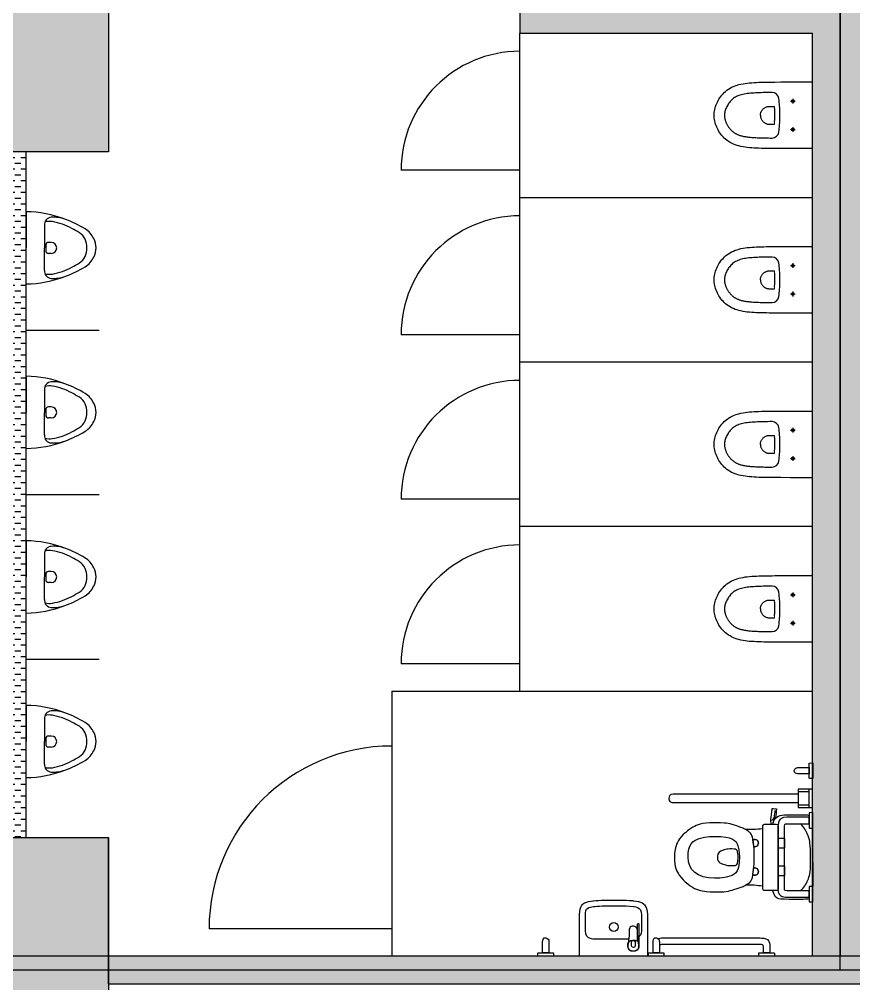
# Model space of a CAD drawing. Header units: centimetres. Extents: x 28733 to 98303, y -2883 to 8555.
# Drawn here: x 51711 to 52167, y 2484 to 3011 of the extents above; entities that cross this region are included whole.
import ezdxf

# ---------------------------------------------------------------- set-up
doc = ezdxf.new("R2010")
doc.units = ezdxf.units.CM
doc.header["$LTSCALE"] = 100
for name, color, linetype in [('A-AREA', 102, 'Continuous'), ('A-FLOR-FIXT', 146, 'Continuous'), ('A-FLOR-TPTN', 8, 'Continuous'), ('A-WALL', 134, 'Continuous'), ('A-WALL-HTCH', 8, 'Continuous'), ('S-CONC', 5, 'Continuous'), ('S-HTCH', 8, 'Continuous')]:
    doc.layers.add(name, color=color, linetype=linetype)
pattern_1 = [(0, (47244.2896, 54361.0323), (3.175, 3.175), [3.175, -3.175])]

# ---------------------------------------------------------------- blocks, each defined once
blk = doc.blocks.new('KLOZET')
at = {"linetype": 'Continuous'}
for p, q in [((-6.44, 52.46), (-5.63, 52.79)), ((-5.63, 52.79), (-4.81, 53.09)), ((-4.81, 53.09), (-3.99, 53.34)), ((-3.99, 53.34), (-3.16, 53.55)), ((-3.16, 53.55), (-2.34, 53.71)), ((-2.34, 53.71), (-1.51, 53.83)), ((-1.51, 53.83), (-0.69, 53.89)), ((-0.69, 53.89), (0, 53.91)), ((0, 53.91), (0.69, 53.89)), ((0.69, 53.89), (1.51, 53.83)), ((1.51, 53.83), (2.34, 53.71)), ((2.34, 53.71), (3.16, 53.55)), ((3.16, 53.55), (3.99, 53.34)), ((3.99, 53.34), (4.81, 53.09)), ((4.81, 53.09), (5.63, 52.79)), ((5.63, 52.79), (6.44, 52.46)), ((-13.69, 46.84), (-13.07, 47.6)), ((-13.07, 47.6), (-12.43, 48.31)), ((-12.43, 48.31), (-11.75, 48.97)), ((-11.75, 48.97), (-11.04, 49.6)), ((-11.04, 49.6), (-10.31, 50.18)), ((-10.31, 50.18), (-9.56, 50.72)), ((-9.56, 50.72), (-8.8, 51.22)), ((-8.8, 51.22), (-8.02, 51.67)), ((-8.02, 51.67), (-7.24, 52.08)), ((-7.24, 52.08), (-6.44, 52.46)), ((-3.28, 47.59), (-3.6, 47.47)), ((-2.97, 47.7), (-3.28, 47.59)), ((-2.65, 47.8), (-2.97, 47.7)), ((-2.35, 47.89), (-2.65, 47.8)), ((-2.06, 47.96), (-2.35, 47.89)), ((-1.77, 48.03), (-2.06, 47.96)), ((-1.5, 48.08), (-1.77, 48.03)), ((-1.23, 48.13), (-1.5, 48.08)), ((-0.97, 48.16), (-1.23, 48.13)), ((-0.71, 48.19), (-0.97, 48.16)), ((-0.47, 48.21), (-0.71, 48.19)), ((-0.23, 48.22), (-0.47, 48.21)), ((0, 48.22), (-0.23, 48.22)), ((0.5, 48.21), (0, 48.22)), ((1.01, 48.16), (0.5, 48.21)), ((1.53, 48.07), (1.01, 48.16)), ((2.07, 47.96), (1.53, 48.07)), ((2.62, 47.81), (2.07, 47.96)), ((3.18, 47.63), (2.62, 47.81)), ((3.74, 47.42), (3.18, 47.63)), ((6.44, 52.46), (7.24, 52.08)), ((7.24, 52.08), (8.02, 51.67)), ((8.02, 51.67), (8.8, 51.22)), ((8.8, 51.22), (9.56, 50.72)), ((9.56, 50.72), (10.31, 50.18)), ((10.31, 50.18), (11.04, 49.6)), ((11.04, 49.6), (11.75, 48.97)), ((11.75, 48.97), (12.43, 48.31)), ((12.43, 48.31), (13.07, 47.6)), ((13.07, 47.6), (13.69, 46.84)), ((-16.49, 41.34), (-16.14, 42.36)), ((-16.14, 42.36), (-15.75, 43.34)), ((-15.75, 43.34), (-15.3, 44.28)), ((-15.3, 44.28), (-14.81, 45.18)), ((-14.81, 45.18), (-14.27, 46.03)), ((-14.27, 46.03), (-13.69, 46.84)), ((-9.93, 42.23), (-10.08, 41.96)), ((-9.77, 42.49), (-9.93, 42.23)), ((-9.61, 42.75), (-9.77, 42.49)), ((-9.44, 43), (-9.61, 42.75)), ((-9.26, 43.24), (-9.44, 43)), ((-9.08, 43.48), (-9.26, 43.24)), ((-8.88, 43.72), (-9.08, 43.48)), ((-8.68, 43.96), (-8.88, 43.72)), ((-8.47, 44.19), (-8.68, 43.96)), ((-8.25, 44.43), (-8.47, 44.19)), ((-8.02, 44.66), (-8.25, 44.43)), ((-7.78, 44.88), (-8.02, 44.66)), ((-7.53, 45.11), (-7.78, 44.88)), ((-7.26, 45.33), (-7.53, 45.11)), ((-6.99, 45.54), (-7.26, 45.33)), ((-6.71, 45.76), (-6.99, 45.54)), ((-6.42, 45.96), (-6.71, 45.76)), ((-6.13, 46.16), (-6.42, 45.96)), ((-5.82, 46.36), (-6.13, 46.16)), ((-5.51, 46.54), (-5.82, 46.36)), ((-5.2, 46.72), (-5.51, 46.54)), ((-4.89, 46.89), (-5.2, 46.72)), ((-4.57, 47.05), (-4.89, 46.89)), ((-4.25, 47.2), (-4.57, 47.05)), ((-3.93, 47.34), (-4.25, 47.2)), ((-3.6, 47.47), (-3.93, 47.34)), ((4.31, 47.17), (3.74, 47.42)), ((4.87, 46.9), (4.31, 47.17)), ((5.42, 46.6), (4.87, 46.9)), ((5.96, 46.27), (5.42, 46.6)), ((6.49, 45.92), (5.96, 46.27)), ((7.01, 45.53), (6.49, 45.92)), ((7.51, 45.12), (7.01, 45.53)), ((7.99, 44.68), (7.51, 45.12)), ((8.44, 44.22), (7.99, 44.68)), ((8.87, 43.74), (8.44, 44.22)), ((9.27, 43.23), (8.87, 43.74)), ((9.64, 42.7), (9.27, 43.23)), ((9.98, 42.14), (9.64, 42.7)), ((13.69, 46.84), (14.27, 46.03)), ((14.27, 46.03), (14.81, 45.18)), ((14.81, 45.18), (15.3, 44.28)), ((15.3, 44.28), (15.75, 43.34)), ((15.75, 43.34), (16.14, 42.36)), ((16.14, 42.36), (16.49, 41.34)), ((-17.46, 36.91), (-17.27, 38.06)), ((-17.27, 38.06), (-17.05, 39.19)), ((-17.05, 39.19), (-16.79, 40.28)), ((-16.79, 40.28), (-16.49, 41.34)), ((-11.61, 37.25), (-11.69, 36.75)), ((-11.52, 37.73), (-11.61, 37.25)), ((-11.42, 38.19), (-11.52, 37.73)), ((-11.32, 38.62), (-11.42, 38.19)), ((-11.22, 39.04), (-11.32, 38.62)), ((-11.11, 39.43), (-11.22, 39.04)), ((-10.99, 39.8), (-11.11, 39.43)), ((-10.87, 40.16), (-10.99, 39.8)), ((-10.75, 40.49), (-10.87, 40.16)), ((-10.63, 40.81), (-10.75, 40.49)), ((-10.5, 41.11), (-10.63, 40.81)), ((-10.36, 41.4), (-10.5, 41.11)), ((-10.22, 41.69), (-10.36, 41.4)), ((-10.08, 41.96), (-10.22, 41.69)), ((10.29, 41.55), (9.98, 42.14)), ((10.57, 40.94), (10.29, 41.55)), ((10.82, 40.29), (10.57, 40.94)), ((11.05, 39.61), (10.82, 40.29)), ((11.25, 38.9), (11.05, 39.61)), ((11.43, 38.16), (11.25, 38.9)), ((11.58, 37.39), (11.43, 38.16)), ((11.72, 36.58), (11.58, 37.39)), ((16.49, 41.34), (16.79, 40.28)), ((16.79, 40.28), (17.05, 39.19)), ((17.05, 39.19), (17.27, 38.06)), ((17.27, 38.06), (17.46, 36.91)), ((-17.98, 30.7), (-17.91, 32)), ((-17.91, 32), (-17.83, 33.28)), ((-17.83, 33.28), (-17.73, 34.52)), ((-17.73, 34.52), (-17.61, 35.73)), ((-17.61, 35.73), (-17.46, 36.91)), ((-12.19, 31.86), (-12.23, 31.13)), ((-12.14, 32.56), (-12.19, 31.86)), ((-12.09, 33.24), (-12.14, 32.56)), ((-12.04, 33.89), (-12.09, 33.24)), ((-11.98, 34.51), (-12.04, 33.89)), ((-11.92, 35.1), (-11.98, 34.51)), ((-11.85, 35.68), (-11.92, 35.1)), ((-11.77, 36.22), (-11.85, 35.68)), ((-11.69, 36.75), (-11.77, 36.22)), ((11.84, 35.74), (11.72, 36.58)), ((11.94, 34.87), (11.84, 35.74)), ((12.03, 33.98), (11.94, 34.87)), ((12.11, 33.06), (12.03, 33.98)), ((12.17, 32.12), (12.11, 33.06)), ((12.23, 31.16), (12.17, 32.12)), ((17.46, 36.91), (17.61, 35.73)), ((17.61, 35.73), (17.73, 34.52)), ((17.73, 34.52), (17.83, 33.28)), ((17.83, 33.28), (17.91, 32)), ((17.91, 32), (17.98, 30.7)), ((-18.14, 25.17), (-18.11, 26.6)), ((-18.11, 26.6), (-18.08, 28)), ((-18.08, 28), (-18.03, 29.37)), ((-18.03, 29.37), (-17.98, 30.7)), ((-12.37, 27.04), (-12.39, 26.14)), ((-12.35, 27.92), (-12.37, 27.04)), ((-12.32, 28.77), (-12.35, 27.92)), ((-12.29, 29.59), (-12.32, 28.77)), ((-12.26, 30.38), (-12.29, 29.59)), ((-12.23, 31.13), (-12.26, 30.38)), ((-3.95, 26.5), (-4.13, 26.23)), ((-3.75, 26.76), (-3.95, 26.5)), ((-3.54, 27), (-3.75, 26.76)), ((-3.31, 27.23), (-3.54, 27)), ((-3.06, 27.44), (-3.31, 27.23)), ((-2.8, 27.64), (-3.06, 27.44)), ((-2.52, 27.82), (-2.8, 27.64)), ((-2.23, 27.98), (-2.52, 27.82)), ((-1.93, 28.12), (-2.23, 27.98)), ((-1.63, 28.24), (-1.93, 28.12)), ((-1.31, 28.35), (-1.63, 28.24)), ((-0.99, 28.42), (-1.31, 28.35)), ((-0.66, 28.48), (-0.99, 28.42)), ((-0.33, 28.51), (-0.66, 28.48)), ((0, 28.52), (-0.33, 28.51)), ((0, 28.52), (0.33, 28.51)), ((0.33, 28.51), (0.66, 28.48)), ((0.66, 28.48), (0.99, 28.42)), ((0.99, 28.42), (1.31, 28.34)), ((1.31, 28.34), (1.63, 28.24)), ((1.63, 28.24), (1.94, 28.12)), ((1.94, 28.12), (2.24, 27.98)), ((2.24, 27.98), (2.53, 27.82)), ((2.53, 27.82), (2.8, 27.64)), ((2.8, 27.64), (3.07, 27.44)), ((3.07, 27.44), (3.31, 27.22)), ((3.31, 27.22), (3.55, 26.99)), ((3.55, 26.99), (3.76, 26.75)), ((3.76, 26.75), (3.96, 26.49)), ((3.96, 26.49), (4.14, 26.21)), ((12.27, 30.19), (12.23, 31.16)), ((12.31, 29.17), (12.27, 30.19)), ((12.34, 28.11), (12.31, 29.17)), ((12.37, 27.02), (12.34, 28.11)), ((12.39, 25.87), (12.37, 27.02)), ((17.98, 30.7), (18.03, 29.37)), ((18.03, 29.37), (18.08, 28)), ((18.08, 28), (18.11, 26.6)), ((18.11, 26.6), (18.14, 25.17)), ((-18.19, 20.63), (-18.17, 22.18)), ((-18.17, 22.18), (-18.16, 23.7)), ((-18.16, 23.7), (-18.14, 25.17)), ((-12.43, 23.21), (-12.44, 22.17)), ((-12.42, 24.22), (-12.43, 23.21)), ((-12.4, 25.19), (-12.42, 24.22)), ((-12.39, 26.14), (-12.4, 25.19)), ((-4.86, 23.9), (-4.87, 23.51)), ((-4.87, 23.51), (-4.85, 20.77)), ((-4.83, 24.28), (-4.86, 23.9)), ((-4.77, 24.65), (-4.83, 24.28)), ((-4.68, 24.99), (-4.77, 24.65)), ((-4.57, 25.33), (-4.68, 24.99)), ((-4.44, 25.64), (-4.57, 25.33)), ((-4.3, 25.94), (-4.44, 25.64)), ((-4.13, 26.23), (-4.3, 25.94)), ((4.14, 26.21), (4.31, 25.92)), ((4.31, 25.92), (4.45, 25.62)), ((4.45, 25.62), (4.58, 25.3)), ((4.58, 25.3), (4.69, 24.97)), ((4.69, 24.97), (4.77, 24.62)), ((4.77, 24.62), (4.83, 24.26)), ((4.83, 24.26), (4.86, 23.88)), ((4.87, 23.49), (4.85, 20.77)), ((4.86, 23.88), (4.87, 23.49)), ((12.41, 24.68), (12.39, 25.87)), ((12.43, 23.45), (12.41, 24.68)), ((12.44, 22.17), (12.43, 23.45)), ((18.14, 25.17), (18.16, 23.7)), ((18.16, 23.7), (18.17, 22.18)), ((18.17, 22.18), (18.19, 20.63)), ((-18.23, 12.14), (-18.21, 17.38)), ((-18.21, 17.38), (-18.19, 20.63)), ((-9.17, 18.44), (-8.15, 18.32)), ((-8.15, 18.32), (-7.14, 18.22)), ((-7.14, 18.22), (-6.12, 18.13)), ((-6.12, 18.13), (-5.1, 18.05)), ((-5.1, 18.05), (-4.08, 17.99)), ((-4.08, 17.99), (-3.06, 17.94)), ((-3.85, 20.77), (-2.1, 20.76)), ((-3.06, 17.94), (-2.04, 17.9)), ((-2.1, 20.76), (-0.41, 20.76)), ((-2.04, 17.9), (-1.02, 17.88)), ((-1.02, 17.88), (0, 17.88)), ((-0.41, 20.76), (1.67, 20.76)), ((0, 17.88), (1.02, 17.88)), ((1.02, 17.88), (2.04, 17.9)), ((1.67, 20.76), (3.41, 20.76)), ((2.04, 17.9), (3.06, 17.94)), ((3.06, 17.94), (4.08, 17.99)), ((3.41, 20.76), (3.85, 20.77)), ((4.08, 17.99), (5.1, 18.05)), ((5.1, 18.05), (6.12, 18.13)), ((6.12, 18.13), (7.14, 18.22)), ((7.14, 18.22), (8.15, 18.32)), ((8.15, 18.32), (9.17, 18.44)), ((18.19, 20.63), (18.21, 17.38)), ((18.21, 17.38), (18.22, 13.94)), ((-18.25, 0), (-18.23, 12.14)), ((18.22, 13.94), (18.25, 0)), ((-18.25, 0), (18.25, 0))]:
    blk.add_line(p, q, dxfattribs=at)
at = {"lineweight": 0}
for p, q in [((-3.85, 20.77), (-4.85, 20.77)), ((3.85, 20.77), (4.85, 20.77))]:
    blk.add_line(p, q, dxfattribs=at)
at = {"ltscale": 3}
for p, q in [((-6.47, 10.9), (-9.03, 10.9)), ((-7.75, 12.18), (-7.75, 9.62)), ((9.03, 10.9), (6.47, 10.9)), ((7.75, 12.18), (7.75, 9.62))]:
    blk.add_line(p, q, dxfattribs=at)
at = {"linetype": 'Continuous'}
for centre in [(-7.75, 10.9), (7.75, 10.9)]:
    blk.add_circle(centre, 0.75, dxfattribs=at)
for centre, start, end in [((-8.71, 22.13), 179.5021, 262.9898), ((8.71, 22.13), 277.0095, 0.5028)]:
    blk.add_arc(centre, 3.72, start, end, dxfattribs=at)
blk = doc.blocks.new('pisuvar')
at = {"layer": 'A-FLOR-FIXT'}
for p, q in [((0, 19.75), (0, 0)), ((10.01, 12.33), (10.01, 0)), ((0, -19.75), (0, 0)), ((10.01, -12.33), (10.01, 0)), ((10.7, 1.47), (10.7, -1.53)), ((13.7, 2.97), (12.2, 2.97)), ((13.7, -3.03), (12.2, -3.03))]:
    blk.add_line(p, q, dxfattribs=at)
for centre, radius, start, end in [((-0.68, -40.45), 60.21, 68.7376, 89.3515), ((13.93, 12.77), 3.94, 93.4154, 186.4444), ((14.92, -1.56), 18.31, 70.0984, 93.8499), ((12.71, 6.52), 7.98, 78.422, 107.3363), ((8.41, -19.62), 34.47, 61.3476, 80.144), ((1.5, -39.59), 58.64, 58.3409, 70.4152), ((-4.81, -47.23), 65.06, 58.5786, 62.7878), ((24.01, 0.74), 9.11, 355.3696, 55.9725), ((26, 0.13), 11.97, 24.1864, 58.3669), ((12.2, 1.47), 1.5, 90, 180), ((13.7, -0.03), 3, 270, 90), ((24.01, -0.74), 9.11, 304.0275, 4.6304), ((27.69, 0), 10.51, 331.3789, 28.6211), ((12.2, -1.53), 1.5, 180, 270), ((26, -0.13), 11.97, 301.6331, 335.8136), ((1.5, 39.59), 58.64, 289.5848, 301.6591), ((-4.81, 47.23), 65.06, 297.2122, 301.4214), ((-0.68, 40.45), 60.21, 270.6485, 291.2624), ((13.93, -12.77), 3.94, 173.5556, 266.5846), ((12.71, -6.52), 7.98, 252.6637, 281.578), ((14.92, 1.56), 18.31, 266.1501, 289.9016), ((8.41, 19.62), 34.47, 279.856, 298.6524)]:
    blk.add_arc(centre, radius, start, end, dxfattribs=at)

msp = doc.modelspace()

# ---------------------------------------------------------------- hatches: boundary and pattern name
at = {"layer": 'A-WALL-HTCH'}
h = msp.add_hatch(dxfattribs=at)
h.set_pattern_fill('DASH', color=256)
h.set_pattern_definition(pattern_1)
h.paths.add_polyline_path([(52174.48, 3003.59), (52334.48, 3003.59), (52334.48, 3018.59), (52174.48, 3018.59), (52174.48, 3268.59), (52339.48, 3268.59), (52339.48, 3283.59), (51979.48, 3283.59), (51979.48, 3268.59), (52144.48, 3268.59), (52144.48, 3018.59), (51984.48, 3018.59), (51984.48, 3003.59), (52144.48, 3003.59), (52144.48, 2498.59), (52174.48, 2498.59)])
h = msp.add_hatch(dxfattribs=at)
h.set_pattern_fill('DASH', color=256)
h.set_pattern_definition(pattern_1)
h.paths.add_polyline_path([(51714.48, 2938.59), (51699.48, 2938.59), (51699.48, 2563.59), (51714.48, 2563.59)])
h = msp.add_hatch(dxfattribs=at)
h.set_pattern_fill('DASH', color=256)
h.set_pattern_definition(pattern_1)
edge = h.paths.add_edge_path()
edge.add_spline(control_points=[(52302.01, 2498.59), (52302.01, 2498.59), (52302.01, 2498.59), (52302.01, 2498.59)], knot_values=[0.399984, 0.399984, 0.399984, 0.399984, 0.4, 0.4, 0.4, 0.4], degree=3, periodic=0)
edge.add_spline(control_points=[(52302.01, 2498.59), (52302.01, 2498.59), (52302.01, 2498.59), (52283.39, 2498.59), (52283.39, 2498.59)], knot_values=[0.4, 0.4, 0.4, 0.4, 0.45, 0.5, 0.5, 0.5, 0.5], degree=3, periodic=0)
edge.add_spline(control_points=[(52283.39, 2498.59), (52283.39, 2498.59), (52283.39, 2498.59), (52264.76, 2498.59), (52264.76, 2498.59), (52264.76, 2498.59), (52264.76, 2498.59), (52264.76, 2498.59)], knot_values=[0.500001, 0.500001, 0.500001, 0.500001, 0.55, 0.6, 0.6, 0.6, 0.601286, 0.601286, 0.601286, 0.601286], degree=3, periodic=0)
edge.add_line((52267.06, 2498.59), (52203.83, 2498.59))
edge.add_spline(control_points=[(52195.42, 2498.59), (52195.42, 2498.58), (52195.42, 2498.57), (52195.42, 2498.57), (52195.42, 2498.57), (52203.83, 2498.57), (52203.83, 2498.57), (52203.83, 2498.57), (52203.83, 2498.57), (52203.83, 2500.32), (52203.83, 2500.32), (52203.83, 2500.32)], knot_values=[0.66667, 0.66667, 0.66667, 0.66667, 0.678686, 0.678686, 0.678686, 0.762019, 0.845353, 0.845353, 0.845353, 0.928686, 1.012016, 1.012016, 1.012016, 1.012016], degree=3, periodic=0)
edge.add_line((52198.16, 2498.57), (52121.28, 2498.57))
edge.add_spline(control_points=[(52123.54, 2498.59), (52123.54, 2498.58), (52123.54, 2498.57), (52123.54, 2498.57), (52123.54, 2498.57), (52115.12, 2498.57), (52115.12, 2498.57), (52115.12, 2498.57), (52115.12, 2498.57), (52115.12, 2500.32), (52115.12, 2500.32), (52115.12, 2500.32)], knot_values=[0.66667, 0.66667, 0.66667, 0.66667, 0.678686, 0.678686, 0.678686, 0.762019, 0.845353, 0.845353, 0.845353, 0.928686, 1.012016, 1.012016, 1.012016, 1.012016], degree=3, periodic=0)
edge.add_line((52115.12, 2498.57), (51759.48, 2498.59))
edge.add_line((51759.48, 2498.59), (51759.48, 2483.59))
edge.add_line((51759.48, 2483.59), (52344.48, 2483.59))
edge.add_line((52344.48, 2483.59), (52344.48, 2471.09))
edge.add_line((52344.48, 2471.09), (52359.48, 2471.09))
edge.add_line((52359.48, 2471.09), (52359.48, 2483.59))
edge.add_line((52359.48, 2483.59), (52519.48, 2483.59))
edge.add_line((52519.48, 2483.59), (52519.48, 2498.59))
edge.add_line((52519.48, 2498.59), (52302.01, 2498.59))
at = {"layer": 'S-HTCH'}
h = msp.add_hatch(dxfattribs=at)
h.set_pattern_fill('ANSI33', color=256)
h.set_pattern_definition([(45, (47244.2896, 5721.5606), (-4.490128, 4.490128), []), (45, (47248.78, 5721.5606), (-4.490128, 4.490128), [3.175, -1.5875])])
h.paths.add_polyline_path([(51759.48, 2938.59), (51699.48, 2938.59), (51699.48, 3038.59), (51759.48, 3038.59)])
h.paths.add_polyline_path([(50839.48, 2958.59), (50839.48, 3018.59), (50939.48, 3018.59), (50939.48, 2958.59)])
h.paths.add_polyline_path([(52519.48, 2958.59), (52519.48, 3018.59), (52619.48, 3018.59), (52619.48, 2958.59)])
h.paths.add_polyline_path([(51759.48, 1988.59), (51699.48, 1988.59), (51699.48, 2088.59), (51759.48, 2088.59)])
h.paths.add_polyline_path([(51759.48, 2463.59), (51699.48, 2463.59), (51699.48, 2563.59), (51759.48, 2563.59)])
h.paths.add_polyline_path([(51759.48, 3888.59), (51699.48, 3888.59), (51699.48, 3988.59), (51759.48, 3988.59)])
h.paths.add_polyline_path([(51759.48, 4363.59), (51699.48, 4363.59), (51699.48, 4463.59), (51759.48, 4463.59)])
h.paths.add_polyline_path([(51759.48, 4838.59), (51699.48, 4838.59), (51699.48, 4938.59), (51759.48, 4938.59)])
h.paths.add_polyline_path([(51759.48, 5788.59), (51699.48, 5788.59), (51699.48, 5888.59), (51759.48, 5888.59)])
h.paths.add_polyline_path([(51759.48, 6263.59), (51699.48, 6263.59), (51699.48, 6363.59), (51759.48, 6363.59)])
h.paths.add_polyline_path([(51759.48, 6738.59), (51699.48, 6738.59), (51699.48, 6838.59), (51759.48, 6838.59)])
h.paths.add_polyline_path([(50839.48, 1518.59), (50839.48, 1578.59), (50939.48, 1578.59), (50939.48, 1518.59)])
h.paths.add_polyline_path([(51679.48, 1518.59), (51679.48, 1578.59), (51779.48, 1578.59), (51779.48, 1518.59)])
h.paths.add_polyline_path([(52519.48, 1518.59), (52519.48, 1578.59), (52619.48, 1578.59), (52619.48, 1518.59)])
h.paths.add_polyline_path([(50839.48, 2008.59), (50839.48, 2068.59), (50939.48, 2068.59), (50939.48, 2008.59)])
h.paths.add_polyline_path([(52519.48, 2008.59), (52519.48, 2068.59), (52619.48, 2068.59), (52619.48, 2008.59)])
h.paths.add_polyline_path([(50839.48, 2483.59), (50839.48, 2543.59), (50939.48, 2543.59), (50939.48, 2483.59)])
h.paths.add_polyline_path([(52519.48, 2483.59), (52519.48, 2543.59), (52619.48, 2543.59), (52619.48, 2483.59)])
h.paths.add_polyline_path([(50839.48, 3433.59), (50839.48, 3493.59), (50939.48, 3493.59), (50939.48, 3433.59)])
h.paths.add_polyline_path([(51679.48, 3433.59), (51679.48, 3493.59), (51779.48, 3493.59), (51779.48, 3433.59)])
h.paths.add_polyline_path([(52519.48, 3433.59), (52519.48, 3493.59), (52619.48, 3493.59), (52619.48, 3433.59)])
h.paths.add_polyline_path([(50839.48, 3908.59), (50839.48, 3968.59), (50939.48, 3968.59), (50939.48, 3908.59)])
h.paths.add_polyline_path([(52519.48, 3908.59), (52519.48, 3968.59), (52619.48, 3968.59), (52619.48, 3908.59)])
h.paths.add_polyline_path([(50839.48, 4383.59), (50839.48, 4443.59), (50939.48, 4443.59), (50939.48, 4383.59)])
h.paths.add_polyline_path([(52519.48, 4383.59), (52519.48, 4443.59), (52619.48, 4443.59), (52619.48, 4383.59)])
h.paths.add_polyline_path([(50839.48, 4858.59), (50839.48, 4918.59), (50939.48, 4918.59), (50939.48, 4858.59)])
h.paths.add_polyline_path([(52519.48, 4858.59), (52519.48, 4918.59), (52619.48, 4918.59), (52619.48, 4858.59)])
h.paths.add_polyline_path([(50839.48, 5333.59), (50839.48, 5393.59), (50939.48, 5393.59), (50939.48, 5333.59)])
h.paths.add_polyline_path([(51679.48, 5333.59), (51679.48, 5393.59), (51779.48, 5393.59), (51779.48, 5333.59)])
h.paths.add_polyline_path([(52519.48, 5333.59), (52519.48, 5393.59), (52619.48, 5393.59), (52619.48, 5333.59)])
h.paths.add_polyline_path([(50839.48, 5808.59), (50839.48, 5868.59), (50939.48, 5868.59), (50939.48, 5808.59)])
h.paths.add_polyline_path([(52519.48, 5808.59), (52519.48, 5868.59), (52619.48, 5868.59), (52619.48, 5808.59)])
h.paths.add_polyline_path([(50839.48, 6283.59), (50839.48, 6343.59), (50939.48, 6343.59), (50939.48, 6283.59)])
h.paths.add_polyline_path([(52519.48, 6283.59), (52519.48, 6343.59), (52619.48, 6343.59), (52619.48, 6283.59)])
h.paths.add_polyline_path([(50839.48, 6758.59), (50839.48, 6818.59), (50939.48, 6818.59), (50939.48, 6758.59)])
h.paths.add_polyline_path([(52519.48, 6758.59), (52519.48, 6818.59), (52619.48, 6818.59), (52619.48, 6758.59)])
h.paths.add_polyline_path([(50839.48, 7248.59), (50839.48, 7308.59), (50939.48, 7308.59), (50939.48, 7248.59)])
h.paths.add_polyline_path([(51679.48, 7248.59), (51679.48, 7308.59), (51779.48, 7308.59), (51779.48, 7248.59)])
h.paths.add_polyline_path([(52519.48, 7248.59), (52519.48, 7308.59), (52619.48, 7308.59), (52619.48, 7248.59)])

# ---------------------------------------------------------------- linework, layer by layer
at = {"layer": 'A-AREA'}
for points in [[(51706.98, 3276.09), (52159.48, 3276.09), (52159.48, 2498.59), (51706.98, 2498.59)], [(52611.98, 2491.09), (52159.48, 2491.09), (52159.48, 3276.09), (52611.98, 3276.09)], [(50829.48, 1508.59), (52611.98, 1508.59), (52611.98, 2491.09), (50829.48, 2491.09)]]:
    msp.add_lwpolyline(points, close=True, dxfattribs=at)
at = {"layer": 'A-FLOR-FIXT'}
for points in [[(52144.41, 2590.04), (52136.53, 2590.04), (52136.53, 2579.97), (52144.41, 2579.97), (52144.41, 2590.04)], [(52142.56, 2590.04), (52136.53, 2590.04), (52136.53, 2579.97), (52142.56, 2579.97), (52142.56, 2590.04)], [(52142.56, 2588.51), (52136.53, 2588.51), (52136.53, 2581.51), (52142.56, 2581.51), (52142.56, 2588.51)], [(52129.21, 2562.96), (52125.66, 2562.96), (52125.66, 2557.87), (52129.21, 2557.87), (52129.21, 2562.96)], [(52129.21, 2547.83), (52125.66, 2547.83), (52125.66, 2542.74), (52129.21, 2542.74), (52129.21, 2547.83)]]:
    msp.add_lwpolyline(points, close=True, dxfattribs=at)
msp.add_ellipse((52035.77, 2514.61), major_axis=(0, -2.38), ratio=1, dxfattribs=at)
for points, knots in [([(52142.64, 2601.85), (52142.64, 2601.85), (52136.42, 2601.85), (52136.42, 2601.85), (52136.42, 2601.85), (52134.13, 2601.85), (52134.13, 2598.38), (52136.42, 2598.38), (52136.42, 2598.38), (52136.42, 2598.38), (52142.64, 2598.38), (52142.64, 2598.38), (52142.64, 2598.38), (52142.64, 2598.38), (52142.64, 2601.85), (52142.64, 2601.85)], [0, 0, 0, 0, 0.25, 0.25, 0.25, 0.375, 0.5, 0.5, 0.5, 0.625, 0.75, 0.75, 0.75, 0.875, 1, 1, 1, 1]), ([(52144.52, 2604.38), (52144.52, 2604.38), (52142.79, 2604.31), (52142.79, 2604.31), (52142.79, 2604.31), (52142.73, 2604.31), (52142.66, 2604.25), (52142.66, 2604.19), (52142.66, 2604.19), (52142.66, 2604.19), (52142.66, 2596.02), (52142.66, 2596.02), (52142.66, 2596.02), (52142.66, 2595.96), (52142.73, 2595.89), (52142.79, 2595.89), (52142.79, 2595.89), (52142.79, 2595.89), (52144.52, 2595.89), (52144.52, 2595.89), (52144.52, 2595.89), (52144.52, 2595.89), (52144.52, 2604.38), (52144.52, 2604.38)], [0, 0, 0, 0, 0.166667, 0.166667, 0.166667, 0.25, 0.333333, 0.333333, 0.333333, 0.416667, 0.5, 0.5, 0.5, 0.583333, 0.666667, 0.666667, 0.666667, 0.75, 0.833333, 0.833333, 0.833333, 0.916667, 1, 1, 1, 1]), ([(52068.63, 2582.49), (52068.63, 2582.49), (52136.56, 2582.49), (52136.56, 2582.49), (52136.56, 2582.49), (52136.56, 2582.49), (52136.56, 2587.54), (52136.56, 2587.54), (52136.56, 2587.54), (52136.56, 2587.54), (52102.49, 2587.54), (52102.49, 2587.54), (52102.49, 2587.54), (52102.49, 2587.54), (52068.63, 2587.54), (52068.63, 2587.54), (52068.63, 2587.54), (52067.04, 2587.54), (52066.04, 2586.28), (52066.04, 2585.02), (52066.04, 2585.02), (52066.04, 2583.75), (52067.03, 2582.49), (52068.63, 2582.49)], [0, 0, 0, 0, 0.166667, 0.166667, 0.166667, 0.25, 0.333333, 0.333333, 0.333333, 0.416667, 0.5, 0.5, 0.5, 0.583333, 0.666667, 0.666667, 0.666667, 0.75, 0.833333, 0.833333, 0.833333, 0.916667, 1, 1, 1, 1]), ([(52122.02, 2570.54), (52122.02, 2570.54), (52121.6, 2572.53), (52121.6, 2572.53), (52121.6, 2572.53), (52121.6, 2572.53), (52121.53, 2573.11), (52121.53, 2573.11), (52121.53, 2573.11), (52121.53, 2573.11), (52122.34, 2579.47), (52122.34, 2579.47), (52122.34, 2579.47), (52122.34, 2579.47), (52124.77, 2579.22), (52124.77, 2579.22), (52124.77, 2579.22), (52124.77, 2579.22), (52124.14, 2574.08), (52124.14, 2574.08), (52124.14, 2574.08), (52123.42, 2573.39), (52123.02, 2572.3), (52122.76, 2571.04)], [0, 0, 0, 0, 0.166667, 0.166667, 0.166667, 0.25, 0.333333, 0.333333, 0.333333, 0.416667, 0.5, 0.5, 0.5, 0.583333, 0.666667, 0.666667, 0.666667, 0.75, 0.833333, 0.833333, 0.833333, 0.916667, 1, 1, 1, 1]), ([(52121.75, 2573.02), (52122.81, 2573.31), (52123.44, 2573.95), (52123.58, 2574.94), (52123.58, 2574.94), (52123.58, 2574.94), (52124.06, 2578.35), (52124.06, 2578.35)], [0, 0, 0, 0, 0.5, 0.5, 0.5, 0.75, 1, 1, 1, 1]), ([(52122.66, 2570.85), (52123.36, 2574.51), (52125.78, 2575.94), (52129.04, 2575.88), (52129.04, 2575.88), (52132.94, 2575.88), (52136.83, 2576.03), (52140.73, 2575.89), (52140.73, 2575.89), (52141.5, 2575.88), (52142.22, 2575.84), (52142.81, 2575.67)], [0, 0, 0, 0, 0.333333, 0.333333, 0.333333, 0.5, 0.666667, 0.666667, 0.666667, 0.833333, 1, 1, 1, 1]), ([(52129.03, 2542.66), (52129.03, 2542.66), (52129.03, 2535.62), (52129.03, 2535.62), (52129.03, 2535.62), (52129.03, 2534.89), (52129.6, 2534.37), (52130.28, 2534.37), (52130.28, 2534.37), (52130.28, 2534.37), (52142.6, 2534.37), (52142.6, 2534.37), (52142.6, 2534.37), (52142.6, 2534.37), (52142.6, 2530.87), (52142.6, 2530.87), (52142.6, 2530.87), (52142.6, 2530.87), (52130.33, 2530.87), (52130.33, 2530.87), (52130.33, 2530.87), (52127.63, 2530.87), (52125.52, 2532.89), (52125.52, 2535.57), (52125.52, 2535.57), (52125.52, 2535.57), (52125.52, 2542.66), (52125.52, 2542.66), (52125.52, 2542.66), (52125.52, 2542.66), (52125.52, 2569.92), (52125.52, 2569.92), (52125.52, 2569.92), (52125.52, 2572.6), (52127.63, 2574.63), (52130.33, 2574.63), (52130.33, 2574.63), (52130.33, 2574.63), (52142.6, 2574.63), (52142.6, 2574.63), (52142.6, 2574.63), (52142.6, 2574.63), (52142.6, 2571.12), (52142.6, 2571.12), (52142.6, 2571.12), (52142.6, 2571.12), (52130.28, 2571.12), (52130.28, 2571.12), (52130.28, 2571.12), (52129.6, 2571.12), (52129.03, 2570.61), (52129.03, 2569.87), (52129.03, 2569.87), (52129.03, 2569.87), (52129.03, 2542.66), (52129.03, 2542.66)], [0, 0, 0, 0, 0.071429, 0.071429, 0.071429, 0.107143, 0.142857, 0.142857, 0.142857, 0.178571, 0.214286, 0.214286, 0.214286, 0.25, 0.285714, 0.285714, 0.285714, 0.321429, 0.357143, 0.357143, 0.357143, 0.392857, 0.428571, 0.428571, 0.428571, 0.464286, 0.5, 0.5, 0.5, 0.535714, 0.571429, 0.571429, 0.571429, 0.607143, 0.642857, 0.642857, 0.642857, 0.678571, 0.714286, 0.714286, 0.714286, 0.75, 0.785714, 0.785714, 0.785714, 0.821429, 0.857143, 0.857143, 0.857143, 0.892857, 0.928571, 0.928571, 0.928571, 0.964286, 1, 1, 1, 1]), ([(52144.51, 2577.17), (52144.51, 2577.17), (52144.51, 2568.71), (52144.51, 2568.71), (52144.51, 2568.71), (52144.51, 2568.71), (52142.77, 2568.74), (52142.77, 2568.74), (52142.77, 2568.74), (52142.68, 2568.74), (52142.63, 2568.77), (52142.63, 2568.88), (52142.63, 2568.88), (52142.63, 2568.88), (52142.6, 2571.17), (52142.6, 2571.17), (52142.6, 2571.17), (52142.6, 2571.17), (52142.6, 2574.71), (52142.6, 2574.71), (52142.6, 2574.71), (52142.6, 2574.71), (52142.63, 2576.99), (52142.63, 2576.99), (52142.63, 2576.99), (52142.63, 2577.09), (52142.7, 2577.14), (52142.78, 2577.14), (52142.78, 2577.14), (52142.78, 2577.14), (52144.51, 2577.17), (52144.51, 2577.17)], [0, 0, 0, 0, 0.125, 0.125, 0.125, 0.1875, 0.25, 0.25, 0.25, 0.3125, 0.375, 0.375, 0.375, 0.4375, 0.5, 0.5, 0.5, 0.5625, 0.625, 0.625, 0.625, 0.6875, 0.75, 0.75, 0.75, 0.8125, 0.875, 0.875, 0.875, 0.9375, 1, 1, 1, 1]), ([(52112.56, 2552.72), (52112.56, 2546.54), (52111.93, 2545.35), (52111.71, 2542.82), (52111.71, 2542.82), (52111.57, 2541.19), (52110.47, 2539.18), (52109.31, 2538.39), (52109.31, 2538.39), (52108.41, 2537.78), (52107.44, 2537.26), (52106.42, 2536.84), (52106.42, 2536.84), (52101.49, 2534.81), (52096.3, 2533.68), (52090.56, 2533.81), (52090.56, 2533.81), (52083.73, 2533.96), (52078.72, 2535.86), (52074.79, 2539.34), (52074.79, 2539.34), (52071.33, 2542.39), (52068.91, 2547.4), (52068.91, 2552.72), (52068.91, 2552.72), (52068.91, 2558.04), (52071.33, 2563.04), (52074.79, 2566.09), (52074.79, 2566.09), (52078.72, 2569.57), (52083.73, 2571.47), (52090.56, 2571.63), (52090.56, 2571.63), (52096.3, 2571.75), (52101.49, 2570.62), (52106.42, 2568.59), (52106.42, 2568.59), (52107.44, 2568.17), (52108.41, 2567.65), (52109.31, 2567.04), (52109.31, 2567.04), (52110.47, 2566.25), (52111.57, 2564.25), (52111.71, 2562.61), (52111.71, 2562.61), (52111.93, 2560.08), (52112.56, 2558.9), (52112.56, 2552.72)], [0, 0, 0, 0, 0.083333, 0.083333, 0.083333, 0.125, 0.166667, 0.166667, 0.166667, 0.208333, 0.25, 0.25, 0.25, 0.291667, 0.333333, 0.333333, 0.333333, 0.375, 0.416667, 0.416667, 0.416667, 0.458333, 0.5, 0.5, 0.5, 0.541667, 0.583333, 0.583333, 0.583333, 0.625, 0.666667, 0.666667, 0.666667, 0.708333, 0.75, 0.75, 0.75, 0.791667, 0.833333, 0.833333, 0.833333, 0.875, 0.916667, 0.916667, 0.916667, 0.958333, 1, 1, 1, 1]), ([(52112.56, 2552.72), (52112.56, 2546.54), (52111.93, 2545.35), (52111.71, 2542.82), (52111.71, 2542.82), (52111.57, 2541.19), (52110.47, 2539.18), (52109.31, 2538.39), (52109.31, 2538.39), (52108.41, 2537.78), (52107.44, 2537.26), (52106.42, 2536.84), (52106.42, 2536.84), (52101.49, 2534.81), (52096.3, 2533.68), (52090.56, 2533.81), (52090.56, 2533.81), (52083.73, 2533.96), (52078.72, 2535.86), (52074.79, 2539.34), (52074.79, 2539.34), (52071.33, 2542.39), (52068.91, 2547.4), (52068.91, 2552.72), (52068.91, 2552.72), (52068.91, 2558.04), (52071.33, 2563.04), (52074.79, 2566.09), (52074.79, 2566.09), (52078.72, 2569.57), (52083.73, 2571.47), (52090.56, 2571.63), (52090.56, 2571.63), (52096.3, 2571.75), (52101.49, 2570.62), (52106.42, 2568.59), (52106.42, 2568.59), (52107.44, 2568.17), (52108.41, 2567.65), (52109.31, 2567.04), (52109.31, 2567.04), (52110.47, 2566.25), (52111.57, 2564.25), (52111.71, 2562.61), (52111.71, 2562.61), (52111.93, 2560.08), (52112.56, 2558.9), (52112.56, 2552.72)], [0, 0, 0, 0, 0.083333, 0.083333, 0.083333, 0.125, 0.166667, 0.166667, 0.166667, 0.208333, 0.25, 0.25, 0.25, 0.291667, 0.333333, 0.333333, 0.333333, 0.375, 0.416667, 0.416667, 0.416667, 0.458333, 0.5, 0.5, 0.5, 0.541667, 0.583333, 0.583333, 0.583333, 0.625, 0.666667, 0.666667, 0.666667, 0.708333, 0.75, 0.75, 0.75, 0.791667, 0.833333, 0.833333, 0.833333, 0.875, 0.916667, 0.916667, 0.916667, 0.958333, 1, 1, 1, 1]), ([(52118.29, 2534.51), (52118.29, 2534.51), (52124.61, 2534.51), (52124.61, 2534.51), (52124.61, 2534.51), (52125.15, 2534.51), (52125.59, 2534.95), (52125.59, 2535.49), (52125.59, 2535.49), (52125.59, 2535.49), (52125.59, 2569.87), (52125.59, 2569.87), (52125.59, 2569.87), (52125.59, 2570.41), (52125.15, 2570.85), (52124.61, 2570.85), (52124.61, 2570.85), (52124.61, 2570.85), (52118.29, 2570.85), (52118.29, 2570.85), (52118.29, 2570.85), (52117.76, 2570.85), (52117.32, 2570.41), (52117.32, 2569.87), (52117.32, 2569.87), (52117.32, 2569.87), (52117.32, 2535.49), (52117.32, 2535.49), (52117.32, 2535.49), (52117.32, 2534.95), (52117.76, 2534.51), (52118.29, 2534.51)], [0, 0, 0, 0, 0.125, 0.125, 0.125, 0.1875, 0.25, 0.25, 0.25, 0.3125, 0.375, 0.375, 0.375, 0.4375, 0.5, 0.5, 0.5, 0.5625, 0.625, 0.625, 0.625, 0.6875, 0.75, 0.75, 0.75, 0.8125, 0.875, 0.875, 0.875, 0.9375, 1, 1, 1, 1]), ([(52137.87, 2534.5), (52138.77, 2535.28), (52139.56, 2536.17), (52140.25, 2537.16), (52140.25, 2537.16), (52142.56, 2540.5), (52143.39, 2545.68), (52143.39, 2552.63), (52143.39, 2552.63), (52143.39, 2559.59), (52142.39, 2564.66), (52140.25, 2568.11), (52140.25, 2568.11), (52139.53, 2569.27), (52138.68, 2570.27), (52137.72, 2571.1)], [0, 0, 0, 0, 0.25, 0.25, 0.25, 0.375, 0.5, 0.5, 0.5, 0.625, 0.75, 0.75, 0.75, 0.875, 1, 1, 1, 1]), ([(52144.47, 2568.93), (52144.47, 2568.93), (52144.47, 2552.83), (52144.47, 2552.83), (52144.47, 2552.83), (52144.47, 2552.83), (52144.57, 2536.94), (52144.57, 2536.94)], [0, 0, 0, 0, 0.5, 0.5, 0.5, 0.75, 1, 1, 1, 1]), ([(52076.34, 2552.72), (52076.34, 2545.73), (52081.5, 2541.31), (52090.77, 2541.25), (52090.77, 2541.25), (52100.94, 2541.19), (52104.47, 2545.73), (52104.47, 2552.72), (52104.47, 2552.72), (52104.47, 2559.7), (52100.94, 2564.24), (52090.77, 2564.18), (52090.77, 2564.18), (52081.5, 2564.12), (52076.34, 2559.7), (52076.34, 2552.72)], [0, 0, 0, 0, 0.25, 0.25, 0.25, 0.375, 0.5, 0.5, 0.5, 0.625, 0.75, 0.75, 0.75, 0.875, 1, 1, 1, 1]), ([(52076.34, 2552.72), (52076.34, 2545.73), (52081.5, 2541.31), (52090.77, 2541.25), (52090.77, 2541.25), (52100.94, 2541.19), (52104.47, 2545.73), (52104.47, 2552.72), (52104.47, 2552.72), (52104.47, 2559.7), (52100.94, 2564.24), (52090.77, 2564.18), (52090.77, 2564.18), (52081.5, 2564.12), (52076.34, 2559.7), (52076.34, 2552.72)], [0, 0, 0, 0, 0.25, 0.25, 0.25, 0.375, 0.5, 0.5, 0.5, 0.625, 0.75, 0.75, 0.75, 0.875, 1, 1, 1, 1]), ([(52111.78, 2562.25), (52112.08, 2562.39), (52112.4, 2562.47), (52112.73, 2562.47), (52112.73, 2562.47), (52113.87, 2562.47), (52114.8, 2561.58), (52114.8, 2560.48), (52114.8, 2560.48), (52114.8, 2559.38), (52113.87, 2558.48), (52112.73, 2558.48), (52112.73, 2558.48), (52112.57, 2558.48), (52112.42, 2558.5), (52112.26, 2558.53), (52112.26, 2558.53), (52112.26, 2558.53), (52111.78, 2562.25), (52111.78, 2562.25)], [0, 0, 0, 0, 0.2, 0.2, 0.2, 0.3, 0.4, 0.4, 0.4, 0.5, 0.6, 0.6, 0.6, 0.7, 0.8, 0.8, 0.8, 0.9, 1, 1, 1, 1]), ([(52111.78, 2562.25), (52112.08, 2562.39), (52112.4, 2562.47), (52112.73, 2562.47), (52112.73, 2562.47), (52113.87, 2562.47), (52114.8, 2561.58), (52114.8, 2560.48), (52114.8, 2560.48), (52114.8, 2559.38), (52113.87, 2558.48), (52112.73, 2558.48), (52112.73, 2558.48), (52112.57, 2558.48), (52112.42, 2558.5), (52112.26, 2558.53)], [0, 0, 0, 0, 0.25, 0.25, 0.25, 0.375, 0.5, 0.5, 0.5, 0.625, 0.75, 0.75, 0.75, 0.875, 1, 1, 1, 1]), ([(52103.72, 2552.75), (52103.72, 2551.72), (52103.62, 2550.68), (52103.4, 2549.68), (52103.4, 2549.68), (52103.2, 2548.75), (52102.41, 2548.31), (52101.61, 2548.24), (52101.61, 2548.24), (52099.5, 2548.04), (52097.46, 2548.32), (52095.56, 2548.95), (52095.56, 2548.95), (52093.49, 2549.63), (52092.44, 2550.92), (52092.44, 2552.75), (52092.44, 2552.75), (52092.44, 2554.59), (52093.49, 2555.88), (52095.56, 2556.56), (52095.56, 2556.56), (52097.46, 2557.19), (52099.5, 2557.47), (52101.61, 2557.27), (52101.61, 2557.27), (52102.41, 2557.2), (52103.2, 2556.76), (52103.4, 2555.83), (52103.4, 2555.83), (52103.62, 2554.83), (52103.72, 2553.79), (52103.72, 2552.75)], [0, 0, 0, 0, 0.125, 0.125, 0.125, 0.1875, 0.25, 0.25, 0.25, 0.3125, 0.375, 0.375, 0.375, 0.4375, 0.5, 0.5, 0.5, 0.5625, 0.625, 0.625, 0.625, 0.6875, 0.75, 0.75, 0.75, 0.8125, 0.875, 0.875, 0.875, 0.9375, 1, 1, 1, 1]), ([(52111.78, 2543.18), (52112.08, 2543.04), (52112.4, 2542.96), (52112.73, 2542.96), (52112.73, 2542.96), (52113.87, 2542.96), (52114.8, 2543.86), (52114.8, 2544.96), (52114.8, 2544.96), (52114.8, 2546.06), (52113.87, 2546.95), (52112.73, 2546.95), (52112.73, 2546.95), (52112.57, 2546.95), (52112.42, 2546.93), (52112.26, 2546.9), (52112.26, 2546.9), (52112.26, 2546.9), (52111.78, 2543.18), (52111.78, 2543.18)], [0, 0, 0, 0, 0.2, 0.2, 0.2, 0.3, 0.4, 0.4, 0.4, 0.5, 0.6, 0.6, 0.6, 0.7, 0.8, 0.8, 0.8, 0.9, 1, 1, 1, 1]), ([(52111.78, 2543.18), (52112.08, 2543.04), (52112.4, 2542.96), (52112.73, 2542.96), (52112.73, 2542.96), (52113.87, 2542.96), (52114.8, 2543.86), (52114.8, 2544.96), (52114.8, 2544.96), (52114.8, 2546.06), (52113.87, 2546.95), (52112.73, 2546.95), (52112.73, 2546.95), (52112.57, 2546.95), (52112.42, 2546.93), (52112.26, 2546.9)], [0, 0, 0, 0, 0.25, 0.25, 0.25, 0.375, 0.5, 0.5, 0.5, 0.625, 0.75, 0.75, 0.75, 0.875, 1, 1, 1, 1]), ([(52142.85, 2530.06), (52142.23, 2529.85), (52141.5, 2529.79), (52140.73, 2529.77), (52140.73, 2529.77), (52136.83, 2529.49), (52132.94, 2529.65), (52129.04, 2529.78), (52129.04, 2529.78), (52125.89, 2529.72), (52123.52, 2531.06), (52122.73, 2534.45)], [0, 0, 0, 0, 0.333333, 0.333333, 0.333333, 0.5, 0.666667, 0.666667, 0.666667, 0.833333, 1, 1, 1, 1]), ([(52144.51, 2536.84), (52144.51, 2536.84), (52144.51, 2528.38), (52144.51, 2528.38), (52144.51, 2528.38), (52144.51, 2528.38), (52142.77, 2528.41), (52142.77, 2528.41), (52142.77, 2528.41), (52142.68, 2528.41), (52142.63, 2528.44), (52142.63, 2528.55), (52142.63, 2528.55), (52142.63, 2528.55), (52142.6, 2530.84), (52142.6, 2530.84), (52142.6, 2530.84), (52142.6, 2530.84), (52142.6, 2534.38), (52142.6, 2534.38), (52142.6, 2534.38), (52142.6, 2534.38), (52142.63, 2536.66), (52142.63, 2536.66), (52142.63, 2536.66), (52142.63, 2536.75), (52142.7, 2536.8), (52142.78, 2536.81), (52142.78, 2536.81), (52142.78, 2536.81), (52144.51, 2536.84), (52144.51, 2536.84)], [0, 0, 0, 0, 0.125, 0.125, 0.125, 0.1875, 0.25, 0.25, 0.25, 0.3125, 0.375, 0.375, 0.375, 0.4375, 0.5, 0.5, 0.5, 0.5625, 0.625, 0.625, 0.625, 0.6875, 0.75, 0.75, 0.75, 0.8125, 0.875, 0.875, 0.875, 0.9375, 1, 1, 1, 1]), ([(52035.57, 2529.27), (52031.99, 2529.27), (52028.34, 2529.3), (52024.71, 2529), (52024.71, 2529), (52020.04, 2528.61), (52017.18, 2526.13), (52016.99, 2521.44), (52016.99, 2521.44), (52016.95, 2520.5), (52016.94, 2519.55), (52016.94, 2518.61), (52016.94, 2518.61), (52016.93, 2511.93), (52016.94, 2505.26), (52016.94, 2498.59), (52016.94, 2498.59), (52016.94, 2498.59), (52035.57, 2498.59), (52035.57, 2498.59), (52035.57, 2498.59), (52035.57, 2498.59), (52054.19, 2498.59), (52054.19, 2498.59), (52054.19, 2498.59), (52054.19, 2505.26), (52054.2, 2511.93), (52054.19, 2518.61), (52054.19, 2518.61), (52054.19, 2519.55), (52054.19, 2520.5), (52054.15, 2521.44), (52054.15, 2521.44), (52053.95, 2526.13), (52051.09, 2528.61), (52046.42, 2529), (52046.42, 2529), (52042.79, 2529.3), (52039.14, 2529.27), (52035.57, 2529.27)], [0, 0, 0, 0, 0.1, 0.1, 0.1, 0.15, 0.2, 0.2, 0.2, 0.25, 0.3, 0.3, 0.3, 0.35, 0.4, 0.4, 0.4, 0.45, 0.5, 0.5, 0.5, 0.55, 0.6, 0.6, 0.6, 0.65, 0.7, 0.7, 0.7, 0.75, 0.8, 0.8, 0.8, 0.85, 0.9, 0.9, 0.9, 0.95, 1, 1, 1, 1]), ([(52043.81, 2507.99), (52043.81, 2507.99), (52035.57, 2507.99), (52035.57, 2507.99), (52035.57, 2507.99), (52035.57, 2507.99), (52025.21, 2507.99), (52025.21, 2507.99), (52025.21, 2507.99), (52022.36, 2507.99), (52020.27, 2509.81), (52020.22, 2512.76), (52020.22, 2512.76), (52020.19, 2514.92), (52020.21, 2517.08), (52020.22, 2519.24), (52020.22, 2519.24), (52020.24, 2522.34), (52020.43, 2525.34), (52024.58, 2525.8), (52024.58, 2525.8), (52027.76, 2526.16), (52031.72, 2526.21), (52035.57, 2526.21), (52035.57, 2526.21), (52039.41, 2526.21), (52043.37, 2526.16), (52046.55, 2525.8), (52046.55, 2525.8), (52050.7, 2525.34), (52050.89, 2522.34), (52050.91, 2519.24), (52050.91, 2519.24), (52050.93, 2517.08), (52050.94, 2514.92), (52050.91, 2512.76), (52050.91, 2512.76), (52050.89, 2511.17), (52050.27, 2509.91), (52049.25, 2509.08)], [0, 0, 0, 0, 0.1, 0.1, 0.1, 0.15, 0.2, 0.2, 0.2, 0.25, 0.3, 0.3, 0.3, 0.35, 0.4, 0.4, 0.4, 0.45, 0.5, 0.5, 0.5, 0.55, 0.6, 0.6, 0.6, 0.65, 0.7, 0.7, 0.7, 0.75, 0.8, 0.8, 0.8, 0.85, 0.9, 0.9, 0.9, 0.95, 1, 1, 1, 1]), ([(52047.14, 2507.41), (52046.9, 2507.47), (52046.66, 2507.49), (52046.42, 2507.49), (52046.42, 2507.49), (52044.74, 2507.49), (52043.37, 2506.1), (52043.37, 2504.41), (52043.37, 2504.41), (52043.37, 2502.73), (52044.74, 2501.36), (52046.42, 2501.36), (52046.42, 2501.36), (52048.11, 2501.36), (52049.48, 2502.73), (52049.48, 2504.41), (52049.48, 2504.41), (52049.48, 2504.44), (52049.47, 2504.46), (52049.47, 2504.48), (52049.47, 2504.48), (52049.47, 2504.48), (52049.47, 2516.22), (52049.47, 2516.22), (52049.47, 2516.22), (52049.47, 2516.66), (52048.65, 2516.66), (52048.65, 2516.22), (52048.65, 2516.22), (52048.65, 2516.22), (52048.67, 2507.55), (52048.67, 2507.55), (52048.67, 2507.55), (52048.67, 2507.1), (52048.25, 2506.89), (52047.8, 2507.17), (52047.8, 2507.17), (52047.58, 2507.27), (52047.36, 2507.35), (52047.14, 2507.41)], [0, 0, 0, 0, 0.1, 0.1, 0.1, 0.15, 0.2, 0.2, 0.2, 0.25, 0.3, 0.3, 0.3, 0.35, 0.4, 0.4, 0.4, 0.45, 0.5, 0.5, 0.5, 0.55, 0.6, 0.6, 0.6, 0.65, 0.7, 0.7, 0.7, 0.75, 0.8, 0.8, 0.8, 0.85, 0.9, 0.9, 0.9, 0.95, 1, 1, 1, 1]), ([(52046.45, 2515.12), (52047.47, 2515.12), (52048.79, 2514.2), (52048.72, 2512.87), (52048.72, 2512.87), (52048.72, 2512.87), (52048.81, 2509.9), (52048.81, 2509.9), (52048.81, 2509.9), (52049.05, 2507.43), (52049.11, 2506.47), (52049.53, 2504.8), (52049.53, 2504.8), (52049.47, 2502.74), (52048.24, 2501.5), (52046.45, 2501.52), (52046.45, 2501.52), (52044.62, 2501.54), (52043.27, 2502.88), (52043.42, 2504.8), (52043.42, 2504.8), (52043.83, 2506.46), (52043.85, 2507.43), (52044.09, 2509.9), (52044.09, 2509.9), (52044.09, 2509.9), (52044.18, 2512.87), (52044.18, 2512.87), (52044.18, 2512.87), (52044.1, 2514.2), (52045.42, 2515.12), (52046.45, 2515.12)], [0, 0, 0, 0, 0.125, 0.125, 0.125, 0.1875, 0.25, 0.25, 0.25, 0.3125, 0.375, 0.375, 0.375, 0.4375, 0.5, 0.5, 0.5, 0.5625, 0.625, 0.625, 0.625, 0.6875, 0.75, 0.75, 0.75, 0.8125, 0.875, 0.875, 0.875, 0.9375, 1, 1, 1, 1]), ([(52000.27, 2500.47), (52000.27, 2500.47), (52000.27, 2506.69), (52000.27, 2506.69), (52000.27, 2506.69), (52000.27, 2508.98), (51996.8, 2508.98), (51996.8, 2506.69), (51996.8, 2506.69), (51996.8, 2506.69), (51996.8, 2500.47), (51996.8, 2500.47), (51996.8, 2500.47), (51996.8, 2500.47), (52000.27, 2500.47), (52000.27, 2500.47)], [0, 0, 0, 0, 0.25, 0.25, 0.25, 0.375, 0.5, 0.5, 0.5, 0.625, 0.75, 0.75, 0.75, 0.875, 1, 1, 1, 1]), ([(52047.48, 2506.96), (52046.81, 2507.23), (52046.14, 2507.23), (52045.47, 2506.96), (52045.47, 2506.96), (52045.47, 2506.96), (52045.47, 2505.61), (52045.47, 2505.61), (52045.47, 2505.61), (52045.47, 2505.61), (52045.47, 2504.41), (52045.47, 2504.41), (52045.47, 2504.41), (52045.47, 2503.84), (52045.97, 2503.42), (52046.48, 2503.42), (52046.48, 2503.42), (52046.98, 2503.42), (52047.48, 2503.84), (52047.48, 2504.41), (52047.48, 2504.41), (52047.48, 2504.41), (52047.48, 2506.96), (52047.48, 2506.96)], [0, 0, 0, 0, 0.166667, 0.166667, 0.166667, 0.25, 0.333333, 0.333333, 0.333333, 0.416667, 0.5, 0.5, 0.5, 0.583333, 0.666667, 0.666667, 0.666667, 0.75, 0.833333, 0.833333, 0.833333, 0.916667, 1, 1, 1, 1]), ([(52060.67, 2500.47), (52060.67, 2500.47), (52060.67, 2506.69), (52060.67, 2506.69), (52060.67, 2506.69), (52060.67, 2508.98), (52057.2, 2508.98), (52057.2, 2506.69), (52057.2, 2506.69), (52057.2, 2506.69), (52057.2, 2500.47), (52057.2, 2500.47), (52057.2, 2500.47), (52057.2, 2500.47), (52060.67, 2500.47), (52060.67, 2500.47)], [0, 0, 0, 0, 0.25, 0.25, 0.25, 0.375, 0.5, 0.5, 0.5, 0.625, 0.75, 0.75, 0.75, 0.875, 1, 1, 1, 1]), ([(52059.88, 2508.2), (52060.68, 2508.52), (52061.56, 2508.63), (52062.39, 2508.63), (52062.39, 2508.63), (52062.39, 2508.63), (52089.13, 2508.63), (52089.13, 2508.63), (52089.13, 2508.63), (52089.13, 2508.63), (52115.36, 2508.63), (52115.36, 2508.63), (52115.36, 2508.63), (52119.56, 2508.63), (52121.15, 2506.93), (52121.15, 2502.49), (52121.15, 2502.49), (52121.15, 2502.49), (52121.15, 2500.45), (52121.15, 2500.45), (52121.15, 2500.45), (52121.15, 2500.45), (52117.58, 2500.45), (52117.58, 2500.45), (52117.58, 2500.45), (52117.58, 2500.45), (52117.58, 2503.26), (52117.58, 2503.26), (52117.58, 2503.26), (52117.58, 2504.78), (52117.22, 2505.07), (52115.5, 2505.07), (52115.5, 2505.07), (52115.5, 2505.07), (52089.13, 2505.07), (52089.13, 2505.07), (52089.13, 2505.07), (52089.13, 2505.07), (52062.25, 2505.07), (52062.25, 2505.07), (52062.25, 2505.07), (52061.06, 2505.07), (52060.68, 2504.44), (52060.68, 2503.34)], [0, 0, 0, 0, 0.090909, 0.090909, 0.090909, 0.136364, 0.181818, 0.181818, 0.181818, 0.227273, 0.272727, 0.272727, 0.272727, 0.318182, 0.363636, 0.363636, 0.363636, 0.409091, 0.454545, 0.454545, 0.454545, 0.5, 0.545455, 0.545455, 0.545455, 0.590909, 0.636364, 0.636364, 0.636364, 0.681818, 0.727273, 0.727273, 0.727273, 0.772727, 0.818182, 0.818182, 0.818182, 0.863636, 0.909091, 0.909091, 0.909091, 0.954545, 1, 1, 1, 1]), ([(52002.8, 2498.59), (52002.8, 2498.59), (52002.73, 2500.32), (52002.73, 2500.32), (52002.73, 2500.32), (52002.72, 2500.38), (52002.66, 2500.45), (52002.6, 2500.45), (52002.6, 2500.45), (52002.6, 2500.45), (51994.44, 2500.45), (51994.44, 2500.45), (51994.44, 2500.45), (51994.37, 2500.45), (51994.31, 2500.38), (51994.31, 2500.32), (51994.31, 2500.32), (51994.31, 2500.32), (51994.31, 2498.59), (51994.31, 2498.59), (51994.31, 2498.59), (51994.31, 2498.59), (52002.8, 2498.59), (52002.8, 2498.59)], [0, 0, 0, 0, 0.166667, 0.166667, 0.166667, 0.25, 0.333333, 0.333333, 0.333333, 0.416667, 0.5, 0.5, 0.5, 0.583333, 0.666667, 0.666667, 0.666667, 0.75, 0.833333, 0.833333, 0.833333, 0.916667, 1, 1, 1, 1]), ([(52063.2, 2498.59), (52063.2, 2498.59), (52063.13, 2500.32), (52063.13, 2500.32), (52063.13, 2500.32), (52063.13, 2500.38), (52063.07, 2500.45), (52063.01, 2500.45), (52063.01, 2500.45), (52063.01, 2500.45), (52054.84, 2500.45), (52054.84, 2500.45), (52054.84, 2500.45), (52054.78, 2500.45), (52054.71, 2500.38), (52054.71, 2500.32), (52054.71, 2500.32), (52054.71, 2500.32), (52054.71, 2498.59), (52054.71, 2498.59), (52054.71, 2498.59), (52054.71, 2498.59), (52063.2, 2498.59), (52063.2, 2498.59)], [0, 0, 0, 0, 0.166667, 0.166667, 0.166667, 0.25, 0.333333, 0.333333, 0.333333, 0.416667, 0.5, 0.5, 0.5, 0.583333, 0.666667, 0.666667, 0.666667, 0.75, 0.833333, 0.833333, 0.833333, 0.916667, 1, 1, 1, 1]), ([(52123.54, 2498.57), (52123.54, 2498.57), (52123.54, 2500.32), (52123.54, 2500.32), (52123.54, 2500.32), (52123.54, 2500.38), (52123.47, 2500.45), (52123.41, 2500.45), (52123.41, 2500.45), (52123.41, 2500.45), (52115.24, 2500.45), (52115.24, 2500.45), (52115.24, 2500.45), (52115.18, 2500.45), (52115.12, 2500.38), (52115.12, 2500.32), (52115.12, 2500.32), (52115.12, 2500.32), (52115.12, 2498.57), (52115.12, 2498.57), (52115.12, 2498.57), (52115.12, 2498.57), (52123.54, 2498.57), (52123.54, 2498.57)], [0, 0, 0, 0, 0.166667, 0.166667, 0.166667, 0.25, 0.333333, 0.333333, 0.333333, 0.416667, 0.5, 0.5, 0.5, 0.583333, 0.666667, 0.666667, 0.666667, 0.75, 0.833333, 0.833333, 0.833333, 0.916667, 1, 1, 1, 1])]:
    msp.add_open_spline(points, degree=3, knots=knots, dxfattribs=at)
for points in [[(52107.15, 2568.27), (52110.98, 2567.95), (52113.17, 2568.15), (52117.3, 2568.47)], [(52117.27, 2536.86), (52113.89, 2537.37), (52111.3, 2537.6), (52107.6, 2537.47)]]:
    msp.add_open_spline(points, degree=3, dxfattribs=at)
at = {"layer": 'A-FLOR-TPTN'}
for p, q in [((51984.48, 2913.59), (51984.48, 3003.59)), ((51984.48, 2823.59), (51984.48, 2913.59)), ((51984.48, 2913.59), (52144.48, 2913.59)), ((52144.48, 2823.59), (51984.48, 2823.59)), ((51984.48, 2733.59), (51984.48, 2823.59)), ((52144.48, 2733.59), (51984.48, 2733.59)), ((51984.48, 2643.59), (51984.48, 2733.59)), ((51914.48, 2643.59), (52144.48, 2643.59)), ((51914.48, 2643.59), (51914.48, 2498.59)), ((51759.48, 2498.59), (51759.48, 2563.59))]:
    msp.add_line(p, q, dxfattribs=at)
for points in [[(51984.48, 2928.59), (51919.48, 2928.59)], [(51714.48, 2841.09), (51754.48, 2841.09)], [(51984.48, 2838.59), (51919.48, 2838.59)], [(51714.48, 2751.09), (51754.48, 2751.09)], [(51984.48, 2748.59), (51919.48, 2748.59)], [(51714.48, 2661.09), (51754.48, 2661.09)], [(51984.48, 2658.59), (51919.48, 2658.59)], [(51914.48, 2513.59), (51814.48, 2513.59)]]:
    msp.add_lwpolyline(points, dxfattribs=at)
for centre, radius in [((51984.48, 2928.59), 65), ((51984.48, 2838.59), 65), ((51984.48, 2748.59), 65), ((51984.48, 2658.59), 65), ((51914.48, 2513.59), 100)]:
    msp.add_arc(centre, radius, 90, 180, dxfattribs=at)
at = {"layer": 'A-WALL'}
for p, q in [((51984.48, 3018.59), (51984.48, 3003.59)), ((51984.48, 3003.59), (52144.48, 3003.59)), ((52519.48, 2498.59), (51759.48, 2498.59)), ((51759.48, 2483.59), (51759.48, 2498.59)), ((51759.48, 2483.59), (52344.48, 2483.59))]:
    msp.add_line(p, q, dxfattribs=at)
for points in [[(52144.48, 2498.59), (52144.48, 3003.59)], [(51714.48, 2563.59), (51714.48, 2938.59)]]:
    msp.add_lwpolyline(points, dxfattribs=at)
at = {"layer": 'S-CONC'}
for points in [[(51759.48, 2938.59), (51699.48, 2938.59), (51699.48, 3038.59), (51759.48, 3038.59)], [(51759.48, 2463.59), (51699.48, 2463.59), (51699.48, 2563.59), (51759.48, 2563.59)]]:
    msp.add_lwpolyline(points, close=True, dxfattribs=at)

# ---------------------------------------------------------------- block references
at = {"layer": 'A-FLOR-FIXT', "rotation": 90.00000000000003}
for p in [(52144.48, 2958.59), (52144.48, 2868.59), (52144.48, 2778.59), (52144.48, 2688.59)]:
    msp.add_blockref('KLOZET', p, dxfattribs=at)
at = {"layer": 'A-FLOR-FIXT', "color": 0}
for p in [(51714.48, 2886.09), (51714.48, 2796.09), (51714.48, 2706.09), (51714.48, 2616.09)]:
    msp.add_blockref('pisuvar', p, dxfattribs=at)

doc.saveas('drawing.dxf')
